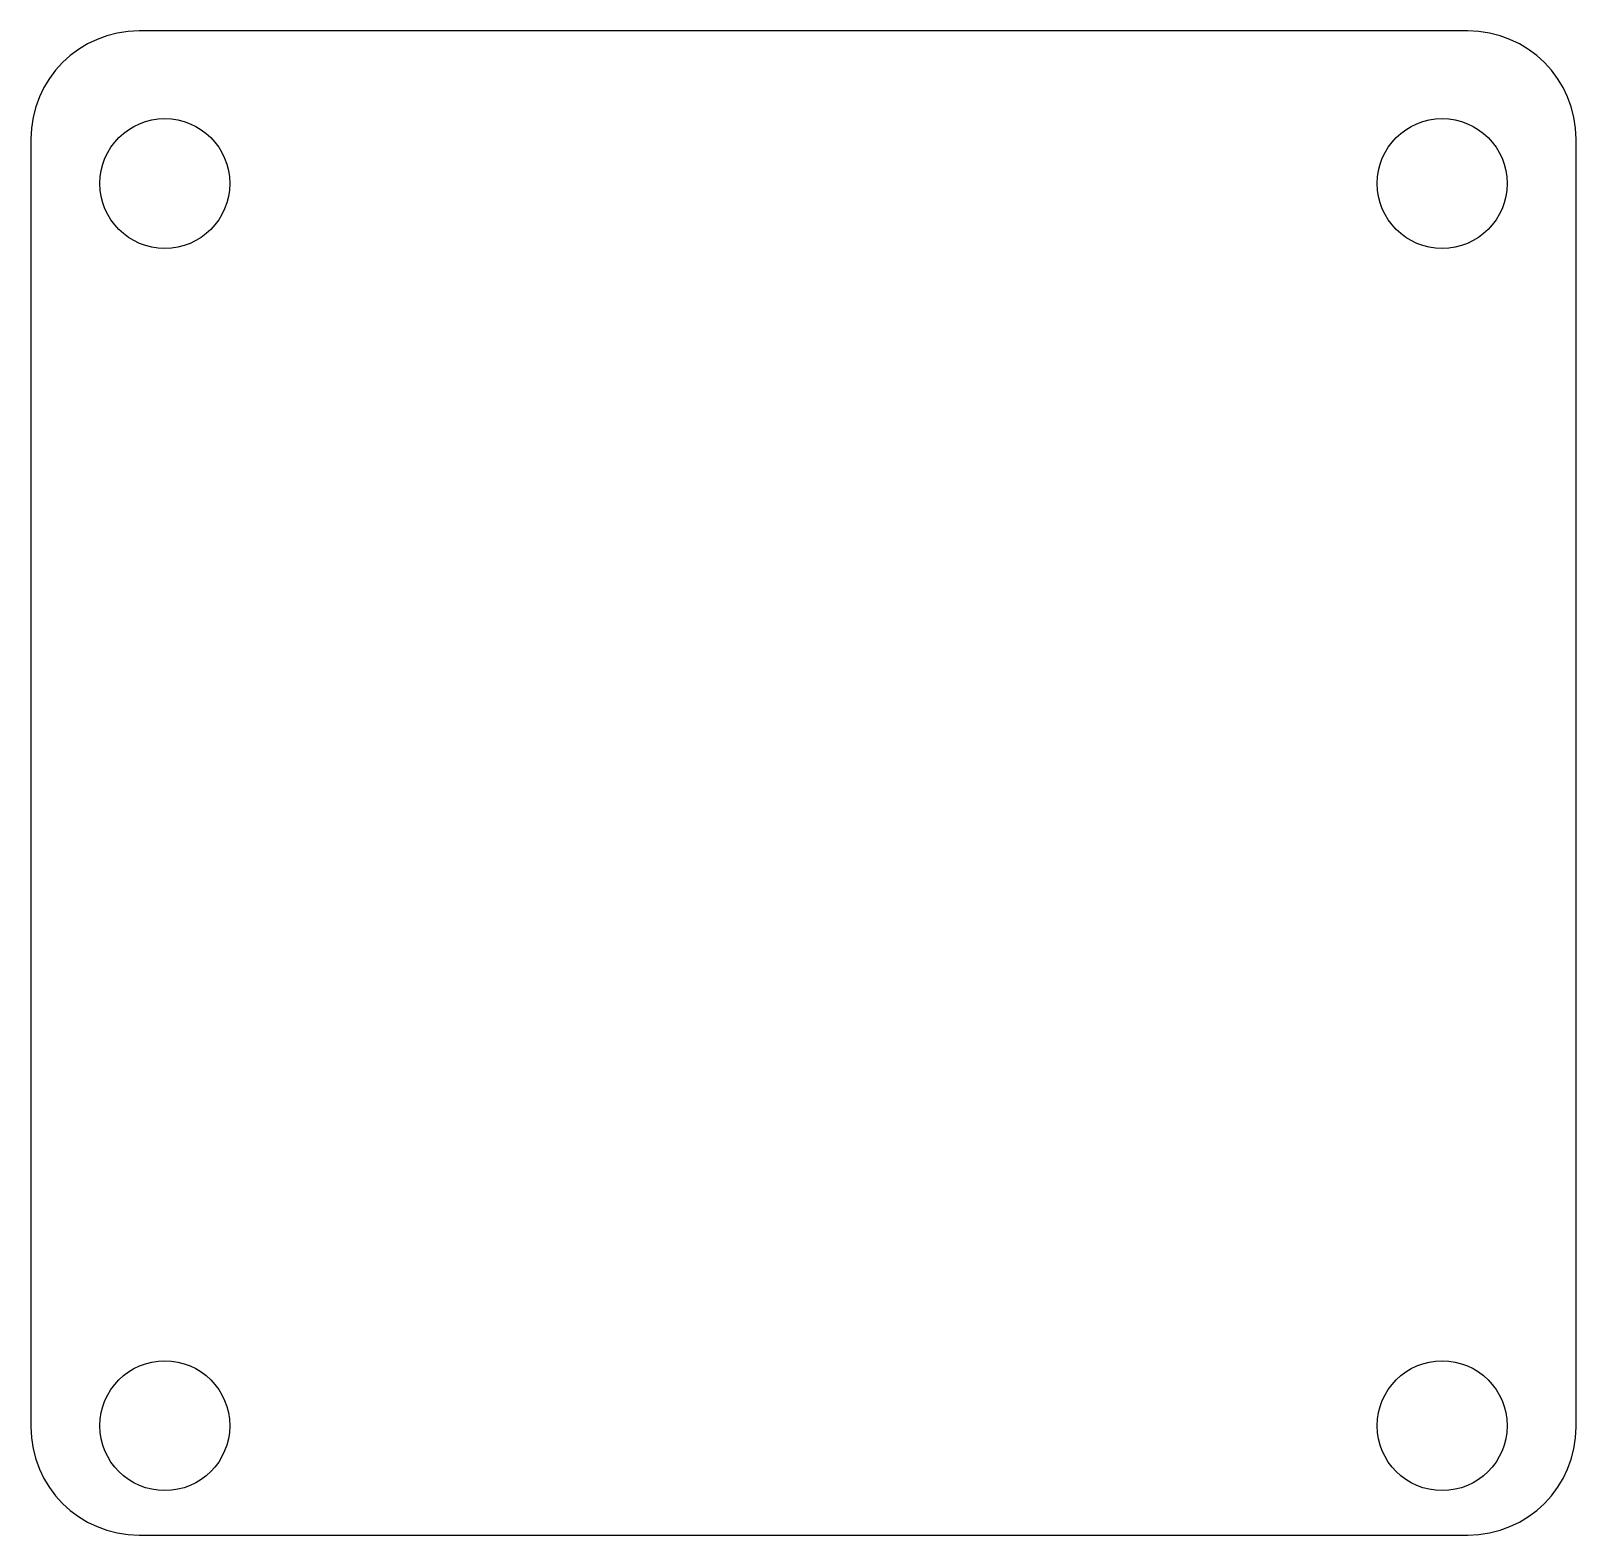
# Model space of a CAD drawing. Header units: millimetres. Extents: x 110.6 to 146.3, y -96.8 to -62.
import ezdxf

# ---------------------------------------------------------------- set-up
doc = ezdxf.new("R2010")
doc.units = ezdxf.units.MM

msp = doc.modelspace()

# ---------------------------------------------------------------- linework, layer by layer
at = {"color": 7, "linetype": 'Continuous', "lineweight": 25}
for p, q in [((143.787, -62.025), (113.101, -62.025)), ((110.601, -64.525), (110.601, -94.278)), ((146.287, -94.278), (146.287, -64.525)), ((113.101, -96.778), (143.787, -96.778))]:
    msp.add_line(p, q, dxfattribs=at)
for centre in [(113.694, -65.551), (143.194, -65.551), (113.694, -94.251), (143.194, -94.251)]:
    msp.add_circle(centre, 1.5, dxfattribs=at)
for centre, start, end in [((113.101, -64.525), 90, 180), ((143.787, -64.525), 360, 90), ((113.101, -94.278), 180, 270), ((143.787, -94.278), 270, 0)]:
    msp.add_arc(centre, 2.5, start, end, dxfattribs=at)

doc.saveas('drawing.dxf')
